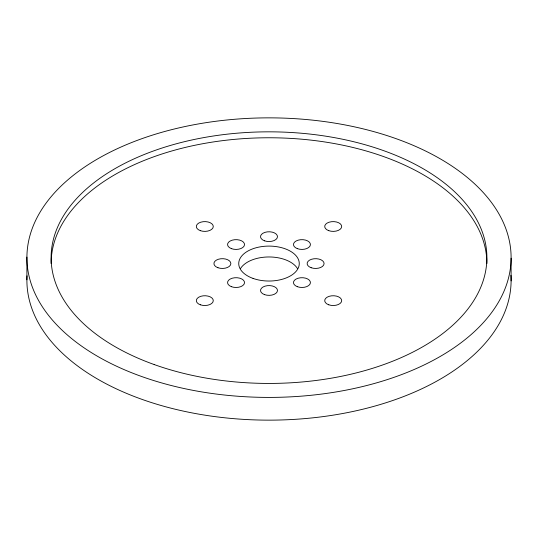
<?xml version="1.0" encoding="UTF-8"?>
<svg xmlns="http://www.w3.org/2000/svg" width="538" height="538" viewBox="0 0 538 538"><rect width="100%" height="100%" fill="white"/><g stroke="black" fill="none" stroke-linecap="round" stroke-linejoin="round"><path stroke-width="0.81" d="M511.1 258.193A242.1 139.779 0 0 1 147.116 378.402A242.1 139.779 0 0 1 148.784 136.309A242.1 139.779 0 0 1 511.1 258.193L511.1 280.923M26.9 257.077L26.9 279.807M51.11 263.566A217.89 125.798 0 0 1 269 137.768A217.89 125.798 0 0 1 486.89 263.566M240.526 268.516A30.262 17.472 0 0 1 269 256.962A30.262 17.472 0 0 1 297.474 268.516M510.945 275.335A242.1 139.779 0 0 1 269.417 420.144A242.1 139.779 0 0 1 27.028 275.819M253.055 278.415A30.262 17.472 0 0 0 299.249 264.111A30.262 17.472 0 0 0 254.703 248.166A30.262 17.472 0 0 0 253.055 278.415M297.292 248.623A8.473 4.889 0 0 0 310.413 244.83A8.473 4.889 0 0 0 298.16 240.163A8.473 4.889 0 0 0 297.292 248.623M311.166 267.729A8.473 4.889 0 0 0 324.078 263.701A8.473 4.889 0 0 0 311.576 259.262A8.473 4.889 0 0 0 311.166 267.729M297.292 286.673A8.473 4.889 0 0 0 310.413 282.88A8.473 4.889 0 0 0 298.16 278.213A8.473 4.889 0 0 0 297.292 286.673M264.561 294.636A8.473 4.889 0 0 0 277.474 290.607A8.473 4.889 0 0 0 264.972 286.169A8.473 4.889 0 0 0 264.561 294.636M231.38 286.673A8.473 4.889 0 0 0 244.508 282.88A8.473 4.889 0 0 0 232.248 278.213A8.473 4.889 0 0 0 231.38 286.673M217.957 267.729A8.473 4.889 0 0 0 230.863 263.701A8.473 4.889 0 0 0 218.367 259.262A8.473 4.889 0 0 0 217.957 267.729M231.38 248.623A8.473 4.889 0 0 0 244.508 244.83A8.473 4.889 0 0 0 232.248 240.163A8.473 4.889 0 0 0 231.38 248.623M264.561 240.822A8.473 4.889 0 0 0 277.474 236.794A8.473 4.889 0 0 0 264.972 232.355A8.473 4.889 0 0 0 264.561 240.822M328.758 304.797A8.473 4.889 0 0 0 341.67 300.762A8.473 4.889 0 0 0 329.162 296.324A8.473 4.889 0 0 0 328.758 304.797M328.758 230.667A8.473 4.889 0 0 0 341.67 226.632A8.473 4.889 0 0 0 329.162 222.194A8.473 4.889 0 0 0 328.758 230.667M200.365 230.667A8.473 4.889 0 0 0 213.277 226.632A8.473 4.889 0 0 0 200.768 222.194A8.473 4.889 0 0 0 200.365 230.667M200.365 304.797A8.473 4.889 0 0 0 213.277 300.762A8.473 4.889 0 0 0 200.768 296.324A8.473 4.889 0 0 0 200.365 304.797M154.177 364.549A217.89 125.798 0 0 0 486.782 261.582A217.89 125.798 0 0 0 166.034 146.766A217.89 125.798 0 0 0 154.177 364.549"/></g></svg>
